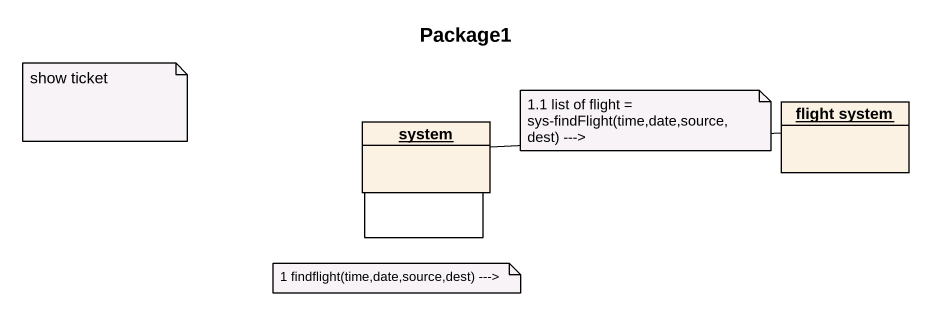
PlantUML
@startuml
title Package1
hide circle
hide empty members
object system
object "flight system" as flight_system
system -- system
flight_system -left- system
note as N1
  show ticket
end note
note as N2
  1.1 list of flight = sys-findFlight(time,date,source,dest) --->
end note
note as N3
  1 findflight(time,date,source,dest) --->
end note
@enduml
